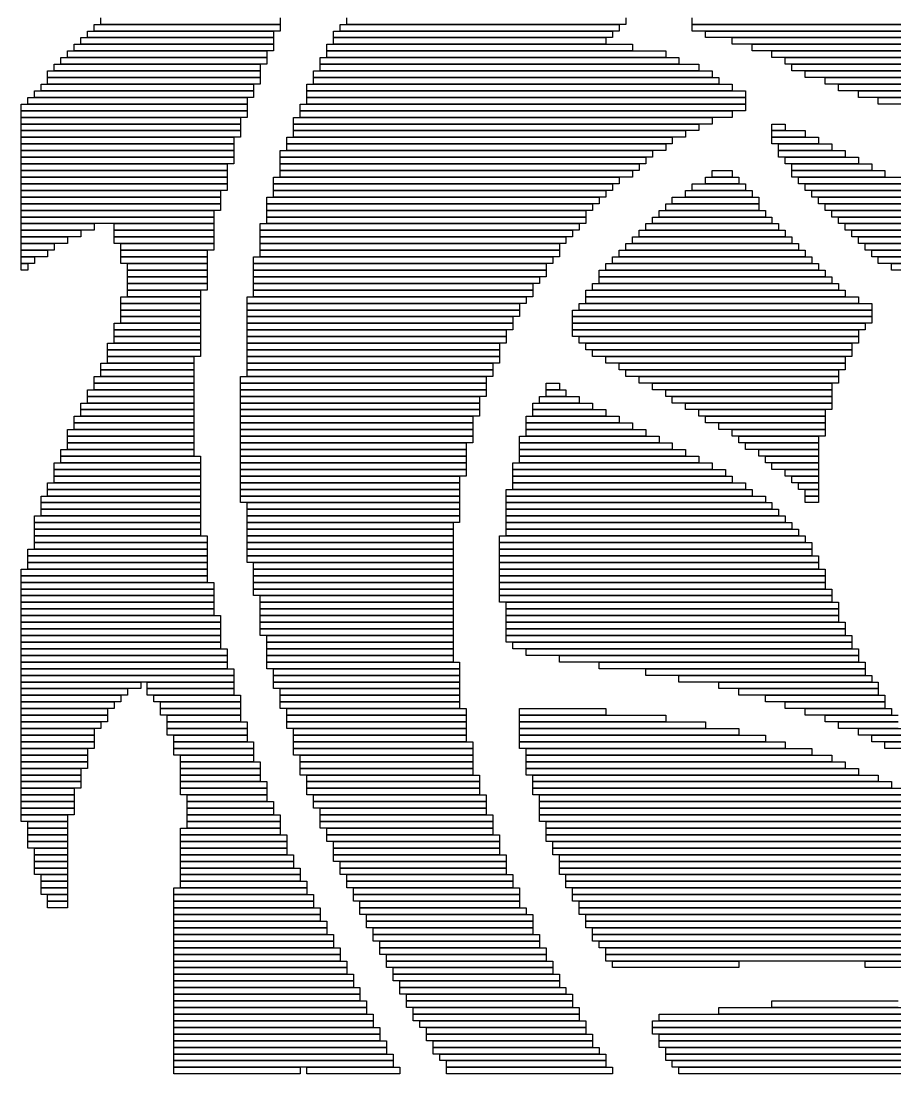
# Model space of a CAD drawing. Extents: x 335 to 669, y 335 to 672.
# Drawn here: x 335 to 466.5, y 335 to 493.5 of the extents above; entities that cross this region are included whole.
import ezdxf

# ---------------------------------------------------------------- set-up
doc = ezdxf.new("R2010")
doc.units = 0

msp = doc.modelspace()

# ---------------------------------------------------------------- linework, layer by layer
for p, q in [((346, 493), (374, 493)), ((346, 492), (346, 493)), ((347, 493), (347, 494)), ((374, 493), (347, 493)), ((374, 494), (374, 493)), ((374, 493), (374, 492)), ((383, 493), (425, 493)), ((383, 492), (383, 493)), ((384, 493), (384, 494)), ((426, 493), (384, 493)), ((425, 493), (425, 492)), ((426, 494), (426, 493)), ((436, 493), (436, 494)), ((615, 493), (436, 493)), ((436, 493), (617, 493)), ((436, 492), (436, 493)), ((345, 492), (373, 492)), ((345, 491), (345, 492)), ((374, 492), (346, 492)), ((373, 492), (373, 491)), ((382, 492), (424, 492)), ((382, 491), (382, 492)), ((425, 492), (383, 492)), ((424, 492), (424, 491)), ((617, 492), (436, 492)), ((438, 492), (619, 492)), ((438, 491), (438, 492)), ((343, 490), (373, 490)), ((343, 489), (343, 490)), ((344, 491), (373, 491)), ((344, 490), (344, 491)), ((373, 490), (344, 490)), ((373, 491), (345, 491)), ((373, 491), (373, 490)), ((373, 490), (373, 489)), ((381, 490), (427, 490)), ((381, 489), (381, 490)), ((424, 491), (382, 491)), ((382, 491), (423, 491)), ((382, 490), (382, 491)), ((423, 490), (382, 490)), ((423, 491), (423, 490)), ((427, 490), (427, 489)), ((619, 491), (438, 491)), ((442, 491), (620, 491)), ((442, 490), (442, 491)), ((620, 490), (442, 490)), ((445, 490), (622, 490)), ((445, 489), (445, 490)), ((342, 489), (372, 489)), ((342, 488), (342, 489)), ((373, 489), (343, 489)), ((372, 489), (372, 488)), ((427, 489), (381, 489)), ((381, 489), (432, 489)), ((381, 488), (381, 489)), ((432, 489), (432, 488)), ((622, 489), (445, 489)), ((448, 489), (624, 489)), ((448, 488), (448, 489)), ((340, 487), (371, 487)), ((340, 486), (340, 487)), ((341, 488), (372, 488)), ((341, 487), (341, 488)), ((372, 487), (341, 487)), ((372, 488), (342, 488)), ((371, 487), (371, 486)), ((372, 488), (372, 487)), ((380, 488), (434, 488)), ((380, 487), (380, 488)), ((434, 487), (380, 487)), ((380, 487), (437, 487)), ((380, 486), (380, 487)), ((432, 488), (381, 488)), ((434, 488), (434, 487)), ((437, 487), (437, 486)), ((624, 488), (448, 488)), ((450, 488), (626, 488)), ((450, 487), (450, 488)), ((626, 487), (450, 487)), ((451, 487), (628, 487)), ((451, 486), (451, 487)), ((339, 486), (371, 486)), ((339, 485), (339, 486)), ((371, 486), (340, 486)), ((371, 486), (371, 485)), ((379, 486), (439, 486)), ((379, 485), (379, 486)), ((437, 486), (380, 486)), ((439, 486), (439, 485)), ((628, 486), (451, 486)), ((453, 486), (630, 486)), ((453, 485), (453, 486)), ((338, 484), (370, 484)), ((338, 483), (338, 484)), ((371, 485), (339, 485)), ((339, 485), (371, 485)), ((339, 484), (339, 485)), ((371, 484), (339, 484)), ((370, 484), (370, 483)), ((371, 485), (371, 484)), ((378, 484), (442, 484)), ((378, 483), (378, 484)), ((439, 485), (379, 485)), ((379, 485), (440, 485)), ((379, 484), (379, 485)), ((440, 484), (379, 484)), ((440, 485), (440, 484)), ((442, 484), (442, 483)), ((630, 485), (453, 485)), ((456, 485), (633, 485)), ((456, 484), (456, 485)), ((633, 484), (456, 484)), ((458, 484), (638, 484)), ((458, 483), (458, 484)), ((336, 482), (369, 482)), ((336, 481), (336, 482)), ((337, 483), (370, 483)), ((337, 482), (337, 483)), ((370, 482), (337, 482)), ((370, 483), (338, 483)), ((369, 482), (369, 481)), ((370, 483), (370, 482)), ((442, 483), (378, 483)), ((378, 483), (444, 483)), ((378, 482), (378, 483)), ((444, 482), (378, 482)), ((378, 482), (444, 482)), ((378, 481), (378, 482)), ((444, 483), (444, 482)), ((444, 482), (444, 481)), ((638, 483), (458, 483)), ((461, 483), (661, 483)), ((461, 482), (461, 483)), ((661, 482), (461, 482)), ((464, 482), (662, 482)), ((464, 481), (464, 482)), ((335, 481), (369, 481)), ((335, 480), (335, 481)), ((369, 481), (336, 481)), ((369, 481), (369, 480)), ((377, 481), (444, 481)), ((377, 480), (377, 481)), ((444, 481), (378, 481)), ((444, 481), (444, 480)), ((662, 481), (464, 481)), ((369, 480), (335, 480)), ((335, 480), (369, 480)), ((335, 479), (335, 480)), ((369, 479), (335, 479)), ((335, 479), (368, 479)), ((335, 478), (335, 479)), ((368, 479), (368, 478)), ((369, 480), (369, 479)), ((376, 479), (439, 479)), ((376, 478), (376, 479)), ((444, 480), (377, 480)), ((377, 480), (442, 480)), ((377, 479), (377, 480)), ((442, 479), (377, 479)), ((439, 479), (439, 478)), ((442, 480), (442, 479)), ((368, 478), (335, 478)), ((335, 478), (368, 478)), ((335, 477), (335, 478)), ((368, 478), (368, 477)), ((439, 478), (376, 478)), ((376, 478), (437, 478)), ((376, 477), (376, 478)), ((437, 478), (437, 477)), ((448, 478), (450, 478)), ((448, 477), (448, 478)), ((450, 478), (450, 477)), ((368, 477), (335, 477)), ((335, 477), (368, 477)), ((335, 476), (335, 477)), ((368, 476), (335, 476)), ((335, 476), (367, 476)), ((335, 475), (335, 476)), ((367, 476), (367, 475)), ((368, 477), (368, 476)), ((375, 476), (433, 476)), ((375, 475), (375, 476)), ((437, 477), (376, 477)), ((376, 477), (435, 477)), ((376, 476), (376, 477)), ((435, 476), (376, 476)), ((433, 476), (433, 475)), ((435, 477), (435, 476)), ((450, 477), (448, 477)), ((448, 477), (453, 477)), ((448, 476), (448, 477)), ((453, 476), (448, 476)), ((448, 476), (455, 476)), ((448, 475), (448, 476)), ((453, 477), (453, 476)), ((455, 476), (455, 475)), ((367, 475), (335, 475)), ((335, 475), (367, 475)), ((335, 474), (335, 475)), ((367, 474), (335, 474)), ((335, 474), (367, 474)), ((335, 473), (335, 474)), ((367, 475), (367, 474)), ((367, 474), (367, 473)), ((374, 474), (430, 474)), ((374, 473), (374, 474)), ((433, 475), (375, 475)), ((375, 475), (432, 475)), ((375, 474), (375, 475)), ((432, 474), (375, 474)), ((430, 474), (430, 473)), ((432, 475), (432, 474)), ((455, 475), (448, 475)), ((449, 475), (457, 475)), ((449, 474), (449, 475)), ((457, 474), (449, 474)), ((449, 474), (459, 474)), ((449, 473), (449, 474)), ((457, 475), (457, 474)), ((459, 474), (459, 473)), ((367, 473), (335, 473)), ((335, 473), (367, 473)), ((335, 472), (335, 473)), ((367, 473), (367, 472)), ((430, 473), (374, 473)), ((374, 473), (429, 473)), ((374, 472), (374, 473)), ((429, 473), (429, 472)), ((459, 473), (449, 473)), ((450, 473), (461, 473)), ((450, 472), (450, 473)), ((461, 473), (461, 472)), ((367, 472), (335, 472)), ((335, 472), (366, 472)), ((335, 471), (335, 472)), ((366, 471), (335, 471)), ((335, 471), (366, 471)), ((335, 470), (335, 471)), ((366, 472), (366, 471)), ((366, 471), (366, 470)), ((429, 472), (374, 472)), ((374, 472), (428, 472)), ((374, 471), (374, 472)), ((428, 471), (374, 471)), ((374, 471), (427, 471)), ((374, 470), (374, 471)), ((427, 471), (427, 470)), ((428, 472), (428, 471)), ((439, 471), (442, 471)), ((439, 470), (439, 471)), ((442, 471), (442, 470)), ((461, 472), (450, 472)), ((451, 472), (463, 472)), ((451, 471), (451, 472)), ((463, 471), (451, 471)), ((451, 471), (465, 471)), ((451, 470), (451, 471)), ((463, 472), (463, 471)), ((465, 471), (465, 470)), ((366, 470), (335, 470)), ((335, 470), (366, 470)), ((335, 469), (335, 470)), ((366, 470), (366, 469)), ((373, 470), (425, 470)), ((373, 469), (373, 470)), ((427, 470), (374, 470)), ((425, 470), (425, 469)), ((438, 470), (443, 470)), ((438, 469), (438, 470)), ((442, 470), (439, 470)), ((443, 470), (443, 469)), ((465, 470), (451, 470)), ((452, 470), (468, 470)), ((452, 469), (452, 470)), ((366, 469), (335, 469)), ((335, 469), (366, 469)), ((335, 468), (335, 469)), ((366, 468), (335, 468)), ((335, 468), (365, 468)), ((335, 467), (335, 468)), ((365, 468), (365, 467)), ((366, 469), (366, 468)), ((425, 469), (373, 469)), ((373, 469), (424, 469)), ((373, 468), (373, 469)), ((424, 468), (373, 468)), ((373, 468), (423, 468)), ((373, 467), (373, 468)), ((423, 468), (423, 467)), ((424, 469), (424, 468)), ((435, 468), (445, 468)), ((435, 467), (435, 468)), ((436, 469), (444, 469)), ((436, 468), (436, 469)), ((444, 468), (436, 468)), ((443, 469), (438, 469)), ((444, 469), (444, 468)), ((445, 468), (445, 467)), ((468, 469), (452, 469)), ((453, 469), (471, 469)), ((453, 468), (453, 469)), ((471, 468), (453, 468)), ((454, 468), (475, 468)), ((454, 467), (454, 468)), ((365, 467), (335, 467)), ((335, 467), (365, 467)), ((335, 466), (335, 467)), ((365, 466), (335, 466)), ((335, 466), (365, 466)), ((335, 465), (335, 466)), ((365, 467), (365, 466)), ((365, 466), (365, 465)), ((372, 467), (422, 467)), ((372, 466), (372, 467)), ((422, 466), (372, 466)), ((372, 466), (421, 466)), ((372, 465), (372, 466)), ((423, 467), (373, 467)), ((421, 466), (421, 465)), ((422, 467), (422, 466)), ((432, 466), (446, 466)), ((432, 465), (432, 466)), ((433, 467), (446, 467)), ((433, 466), (433, 467)), ((446, 466), (433, 466)), ((445, 467), (435, 467)), ((446, 467), (446, 466)), ((446, 466), (446, 465)), ((475, 467), (454, 467)), ((455, 467), (479, 467)), ((455, 466), (455, 467)), ((479, 466), (455, 466)), ((456, 466), (530, 466)), ((456, 465), (456, 466)), ((365, 465), (335, 465)), ((335, 465), (364, 465)), ((335, 464), (335, 465)), ((364, 465), (364, 464)), ((421, 465), (372, 465)), ((372, 465), (420, 465)), ((372, 464), (372, 465)), ((420, 465), (420, 464)), ((431, 465), (447, 465)), ((431, 464), (431, 465)), ((446, 465), (432, 465)), ((447, 465), (447, 464)), ((530, 465), (456, 465)), ((457, 465), (530, 465)), ((457, 464), (457, 465)), ((364, 464), (335, 464)), ((335, 464), (364, 464)), ((335, 463), (335, 464)), ((364, 463), (335, 463)), ((335, 463), (346, 463)), ((335, 462), (335, 463)), ((346, 463), (346, 462)), ((349, 463), (364, 463)), ((349, 462), (349, 463)), ((364, 464), (364, 463)), ((364, 463), (364, 462)), ((371, 463), (419, 463)), ((371, 462), (371, 463)), ((420, 464), (372, 464)), ((372, 464), (420, 464)), ((372, 463), (372, 464)), ((420, 463), (372, 463)), ((419, 463), (419, 462)), ((420, 464), (420, 463)), ((429, 463), (449, 463)), ((429, 462), (429, 463)), ((430, 464), (448, 464)), ((430, 463), (430, 464)), ((448, 463), (430, 463)), ((447, 464), (431, 464)), ((448, 464), (448, 463)), ((449, 463), (449, 462)), ((530, 464), (457, 464)), ((458, 464), (531, 464)), ((458, 463), (458, 464)), ((531, 463), (458, 463)), ((459, 463), (531, 463)), ((459, 462), (459, 463)), ((346, 462), (335, 462)), ((335, 462), (344, 462)), ((335, 461), (335, 462)), ((344, 462), (344, 461)), ((364, 462), (349, 462)), ((349, 462), (364, 462)), ((349, 461), (349, 462)), ((364, 462), (364, 461)), ((419, 462), (371, 462)), ((371, 462), (418, 462)), ((371, 461), (371, 462)), ((418, 462), (418, 461)), ((428, 462), (450, 462)), ((428, 461), (428, 462)), ((449, 462), (429, 462)), ((450, 462), (450, 461)), ((531, 462), (459, 462)), ((460, 462), (532, 462)), ((460, 461), (460, 462)), ((344, 461), (335, 461)), ((335, 461), (342, 461)), ((335, 460), (335, 461)), ((342, 460), (335, 460)), ((335, 460), (340, 460)), ((335, 459), (335, 460)), ((340, 460), (340, 459)), ((342, 461), (342, 460)), ((364, 461), (349, 461)), ((349, 461), (364, 461)), ((349, 460), (349, 461)), ((364, 460), (349, 460)), ((350, 460), (364, 460)), ((350, 459), (350, 460)), ((364, 461), (364, 460)), ((364, 460), (364, 459)), ((418, 461), (371, 461)), ((371, 461), (417, 461)), ((371, 460), (371, 461)), ((417, 460), (371, 460)), ((371, 460), (416, 460)), ((371, 459), (371, 460)), ((416, 460), (416, 459)), ((417, 461), (417, 460)), ((426, 460), (452, 460)), ((426, 459), (426, 460)), ((427, 461), (451, 461)), ((427, 460), (427, 461)), ((451, 460), (427, 460)), ((450, 461), (428, 461)), ((451, 461), (451, 460)), ((452, 460), (452, 459)), ((532, 461), (460, 461)), ((461, 461), (532, 461)), ((461, 460), (461, 461)), ((532, 460), (461, 460)), ((462, 460), (533, 460)), ((462, 459), (462, 460)), ((340, 459), (335, 459)), ((335, 459), (339, 459)), ((335, 458), (335, 459)), ((339, 459), (339, 458)), ((364, 459), (350, 459)), ((350, 459), (363, 459)), ((350, 458), (350, 459)), ((363, 459), (363, 458)), ((416, 459), (371, 459)), ((371, 459), (416, 459)), ((371, 458), (371, 459)), ((416, 459), (416, 458)), ((425, 459), (453, 459)), ((425, 458), (425, 459)), ((452, 459), (426, 459)), ((453, 459), (453, 458)), ((533, 459), (462, 459)), ((463, 459), (534, 459)), ((463, 458), (463, 459)), ((339, 458), (335, 458)), ((335, 458), (337, 458)), ((335, 457), (335, 458)), ((337, 457), (335, 457)), ((335, 457), (336, 457)), ((335, 456), (335, 457)), ((336, 457), (336, 456)), ((337, 458), (337, 457)), ((363, 458), (350, 458)), ((350, 458), (363, 458)), ((350, 457), (350, 458)), ((363, 457), (350, 457)), ((351, 457), (363, 457)), ((351, 456), (351, 457)), ((363, 458), (363, 457)), ((363, 457), (363, 456)), ((370, 458), (415, 458)), ((370, 457), (370, 458)), ((415, 457), (370, 457)), ((370, 457), (414, 457)), ((370, 456), (370, 457)), ((416, 458), (371, 458)), ((414, 457), (414, 456)), ((415, 458), (415, 457)), ((423, 457), (455, 457)), ((423, 456), (423, 457)), ((424, 458), (454, 458)), ((424, 457), (424, 458)), ((454, 457), (424, 457)), ((453, 458), (425, 458)), ((454, 458), (454, 457)), ((455, 457), (455, 456)), ((534, 458), (463, 458)), ((464, 458), (534, 458)), ((464, 457), (464, 458)), ((534, 457), (464, 457)), ((466, 457), (535, 457)), ((466, 456), (466, 457)), ((336, 456), (335, 456)), ((363, 456), (351, 456)), ((351, 456), (363, 456)), ((351, 455), (351, 456)), ((363, 455), (351, 455)), ((351, 455), (363, 455)), ((351, 454), (351, 455)), ((363, 456), (363, 455)), ((363, 455), (363, 454)), ((414, 456), (370, 456)), ((370, 456), (414, 456)), ((370, 455), (370, 456)), ((414, 455), (370, 455)), ((370, 455), (413, 455)), ((370, 454), (370, 455)), ((413, 455), (413, 454)), ((414, 456), (414, 455)), ((422, 456), (456, 456)), ((422, 455), (422, 456)), ((456, 455), (422, 455)), ((422, 455), (457, 455)), ((422, 454), (422, 455)), ((455, 456), (423, 456)), ((456, 456), (456, 455)), ((457, 455), (457, 454)), ((535, 456), (466, 456)), ((363, 454), (351, 454)), ((351, 454), (363, 454)), ((351, 453), (351, 454)), ((363, 454), (363, 453)), ((413, 454), (370, 454)), ((370, 454), (412, 454)), ((370, 453), (370, 454)), ((412, 454), (412, 453)), ((421, 454), (458, 454)), ((421, 453), (421, 454)), ((457, 454), (422, 454)), ((458, 454), (458, 453)), ((350, 452), (362, 452)), ((350, 451), (350, 452)), ((363, 453), (351, 453)), ((351, 453), (362, 453)), ((351, 452), (351, 453)), ((362, 452), (351, 452)), ((362, 453), (362, 452)), ((362, 452), (362, 451)), ((369, 452), (411, 452)), ((369, 451), (369, 452)), ((412, 453), (370, 453)), ((370, 453), (412, 453)), ((370, 452), (370, 453)), ((412, 452), (370, 452)), ((411, 452), (411, 451)), ((412, 453), (412, 452)), ((420, 453), (459, 453)), ((420, 452), (420, 453)), ((459, 452), (420, 452)), ((420, 452), (461, 452)), ((420, 451), (420, 452)), ((458, 453), (421, 453)), ((459, 453), (459, 452)), ((461, 452), (461, 451)), ((362, 451), (350, 451)), ((350, 451), (362, 451)), ((350, 450), (350, 451)), ((362, 451), (362, 450)), ((411, 451), (369, 451)), ((369, 451), (410, 451)), ((369, 450), (369, 451)), ((410, 451), (410, 450)), ((419, 451), (463, 451)), ((419, 450), (419, 451)), ((461, 451), (420, 451)), ((463, 451), (463, 450)), ((362, 450), (350, 450)), ((350, 450), (362, 450)), ((350, 449), (350, 450)), ((362, 449), (350, 449)), ((350, 449), (362, 449)), ((350, 448), (350, 449)), ((362, 450), (362, 449)), ((362, 449), (362, 448)), ((410, 450), (369, 450)), ((369, 450), (410, 450)), ((369, 449), (369, 450)), ((410, 449), (369, 449)), ((369, 449), (409, 449)), ((369, 448), (369, 449)), ((409, 449), (409, 448)), ((410, 450), (410, 449)), ((418, 450), (463, 450)), ((418, 449), (418, 450)), ((463, 449), (418, 449)), ((418, 449), (463, 449)), ((418, 448), (418, 449)), ((463, 450), (419, 450)), ((463, 450), (463, 449)), ((463, 449), (463, 448)), ((349, 448), (362, 448)), ((349, 447), (349, 448)), ((362, 447), (349, 447)), ((349, 447), (362, 447)), ((349, 446), (349, 447)), ((362, 448), (350, 448)), ((362, 448), (362, 447)), ((362, 447), (362, 446)), ((409, 448), (369, 448)), ((369, 448), (409, 448)), ((369, 447), (369, 448)), ((409, 447), (369, 447)), ((369, 447), (408, 447)), ((369, 446), (369, 447)), ((408, 447), (408, 446)), ((409, 448), (409, 447)), ((463, 448), (418, 448)), ((418, 448), (462, 448)), ((418, 447), (418, 448)), ((462, 447), (418, 447)), ((418, 447), (461, 447)), ((418, 446), (418, 447)), ((461, 447), (461, 446)), ((462, 448), (462, 447)), ((362, 446), (349, 446)), ((349, 446), (362, 446)), ((349, 445), (349, 446)), ((362, 446), (362, 445)), ((408, 446), (369, 446)), ((369, 446), (408, 446)), ((369, 445), (369, 446)), ((408, 446), (408, 445)), ((461, 446), (418, 446)), ((419, 446), (461, 446)), ((419, 445), (419, 446)), ((461, 446), (461, 445)), ((348, 445), (362, 445)), ((348, 444), (348, 445)), ((362, 444), (348, 444)), ((348, 444), (362, 444)), ((348, 443), (348, 444)), ((362, 445), (349, 445)), ((362, 445), (362, 444)), ((362, 444), (362, 443)), ((408, 445), (369, 445)), ((369, 445), (407, 445)), ((369, 444), (369, 445)), ((407, 444), (369, 444)), ((369, 444), (407, 444)), ((369, 443), (369, 444)), ((407, 445), (407, 444)), ((407, 444), (407, 443)), ((461, 445), (419, 445)), ((420, 445), (460, 445)), ((420, 444), (420, 445)), ((460, 444), (420, 444)), ((421, 444), (460, 444)), ((421, 443), (421, 444)), ((460, 445), (460, 444)), ((460, 444), (460, 443)), ((362, 443), (348, 443)), ((348, 443), (361, 443)), ((348, 442), (348, 443)), ((361, 443), (361, 442)), ((407, 443), (369, 443)), ((369, 443), (407, 443)), ((369, 442), (369, 443)), ((407, 443), (407, 442)), ((460, 443), (421, 443)), ((423, 443), (459, 443)), ((423, 442), (423, 443)), ((459, 443), (459, 442)), ((347, 442), (361, 442)), ((347, 441), (347, 442)), ((361, 441), (347, 441)), ((347, 441), (361, 441)), ((347, 440), (347, 441)), ((361, 442), (348, 442)), ((361, 442), (361, 441)), ((361, 441), (361, 440)), ((407, 442), (369, 442)), ((369, 442), (406, 442)), ((369, 441), (369, 442)), ((406, 441), (369, 441)), ((369, 441), (406, 441)), ((369, 440), (369, 441)), ((406, 442), (406, 441)), ((406, 441), (406, 440)), ((459, 442), (423, 442)), ((425, 442), (459, 442)), ((425, 441), (425, 442)), ((459, 441), (425, 441)), ((426, 441), (458, 441)), ((426, 440), (426, 441)), ((458, 441), (458, 440)), ((459, 442), (459, 441)), ((346, 440), (361, 440)), ((346, 439), (346, 440)), ((361, 440), (347, 440)), ((361, 440), (361, 439)), ((368, 440), (405, 440)), ((368, 439), (368, 440)), ((406, 440), (369, 440)), ((405, 440), (405, 439)), ((458, 440), (426, 440)), ((428, 440), (458, 440)), ((428, 439), (428, 440)), ((458, 440), (458, 439)), ((345, 438), (361, 438)), ((345, 437), (345, 438)), ((361, 439), (346, 439)), ((346, 439), (361, 439)), ((346, 438), (346, 439)), ((361, 438), (346, 438)), ((361, 439), (361, 438)), ((361, 438), (361, 437)), ((405, 439), (368, 439)), ((368, 439), (405, 439)), ((368, 438), (368, 439)), ((405, 438), (368, 438)), ((368, 438), (405, 438)), ((368, 437), (368, 438)), ((405, 439), (405, 438)), ((405, 438), (405, 437)), ((414, 439), (416, 439)), ((414, 438), (414, 439)), ((416, 438), (414, 438)), ((414, 438), (417, 438)), ((414, 437), (414, 438)), ((416, 439), (416, 438)), ((417, 438), (417, 437)), ((458, 439), (428, 439)), ((430, 439), (457, 439)), ((430, 438), (430, 439)), ((457, 438), (430, 438)), ((432, 438), (457, 438)), ((432, 437), (432, 438)), ((457, 439), (457, 438)), ((457, 438), (457, 437)), ((344, 436), (361, 436)), ((344, 435), (344, 436)), ((361, 437), (345, 437)), ((345, 437), (361, 437)), ((345, 436), (345, 437)), ((361, 436), (345, 436)), ((361, 437), (361, 436)), ((361, 436), (361, 435)), ((405, 437), (368, 437)), ((368, 437), (404, 437)), ((368, 436), (368, 437)), ((404, 436), (368, 436)), ((368, 436), (404, 436)), ((368, 435), (368, 436)), ((404, 437), (404, 436)), ((404, 436), (404, 435)), ((412, 436), (421, 436)), ((412, 435), (412, 436)), ((413, 437), (419, 437)), ((413, 436), (413, 437)), ((419, 436), (413, 436)), ((417, 437), (414, 437)), ((419, 437), (419, 436)), ((421, 436), (421, 435)), ((457, 437), (432, 437)), ((433, 437), (457, 437)), ((433, 436), (433, 437)), ((457, 436), (433, 436)), ((435, 436), (457, 436)), ((435, 435), (435, 436)), ((457, 437), (457, 436)), ((457, 436), (457, 435)), ((361, 435), (344, 435)), ((344, 435), (361, 435)), ((344, 434), (344, 435)), ((361, 435), (361, 434)), ((404, 435), (368, 435)), ((368, 435), (404, 435)), ((368, 434), (368, 435)), ((404, 435), (404, 434)), ((421, 435), (412, 435)), ((412, 435), (423, 435)), ((412, 434), (412, 435)), ((423, 435), (423, 434)), ((457, 435), (435, 435)), ((437, 435), (456, 435)), ((437, 434), (437, 435)), ((456, 435), (456, 434)), ((343, 434), (361, 434)), ((343, 433), (343, 434)), ((361, 433), (343, 433)), ((343, 433), (361, 433)), ((343, 432), (343, 433)), ((361, 434), (344, 434)), ((361, 434), (361, 433)), ((361, 433), (361, 432)), ((404, 434), (368, 434)), ((368, 434), (403, 434)), ((368, 433), (368, 434)), ((403, 433), (368, 433)), ((368, 433), (403, 433)), ((368, 432), (368, 433)), ((403, 434), (403, 433)), ((403, 433), (403, 432)), ((411, 434), (425, 434)), ((411, 433), (411, 434)), ((425, 433), (411, 433)), ((411, 433), (427, 433)), ((411, 432), (411, 433)), ((423, 434), (412, 434)), ((425, 434), (425, 433)), ((427, 433), (427, 432)), ((456, 434), (437, 434)), ((438, 434), (456, 434)), ((438, 433), (438, 434)), ((456, 433), (438, 433)), ((440, 433), (456, 433)), ((440, 432), (440, 433)), ((456, 434), (456, 433)), ((456, 433), (456, 432)), ((342, 432), (361, 432)), ((342, 431), (342, 432)), ((361, 432), (343, 432)), ((361, 432), (361, 431)), ((403, 432), (368, 432)), ((368, 432), (403, 432)), ((368, 431), (368, 432)), ((403, 432), (403, 431)), ((427, 432), (411, 432)), ((411, 432), (429, 432)), ((411, 431), (411, 432)), ((429, 432), (429, 431)), ((456, 432), (440, 432)), ((442, 432), (456, 432)), ((442, 431), (442, 432)), ((456, 432), (456, 431)), ((361, 431), (342, 431)), ((342, 431), (361, 431)), ((342, 430), (342, 431)), ((361, 430), (342, 430)), ((342, 430), (361, 430)), ((342, 429), (342, 430)), ((361, 431), (361, 430)), ((361, 430), (361, 429)), ((403, 431), (368, 431)), ((368, 431), (403, 431)), ((368, 430), (368, 431)), ((403, 430), (368, 430)), ((368, 430), (402, 430)), ((368, 429), (368, 430)), ((402, 430), (402, 429)), ((403, 431), (403, 430)), ((410, 431), (431, 431)), ((410, 430), (410, 431)), ((431, 430), (410, 430)), ((410, 430), (433, 430)), ((410, 429), (410, 430)), ((429, 431), (411, 431)), ((431, 431), (431, 430)), ((433, 430), (433, 429)), ((456, 431), (442, 431)), ((443, 431), (455, 431)), ((443, 430), (443, 431)), ((455, 430), (443, 430)), ((444, 430), (455, 430)), ((444, 429), (444, 430)), ((455, 431), (455, 430)), ((455, 430), (455, 429)), ((341, 429), (361, 429)), ((341, 428), (341, 429)), ((361, 428), (341, 428)), ((341, 428), (362, 428)), ((341, 427), (341, 428)), ((361, 429), (342, 429)), ((361, 429), (361, 428)), ((362, 428), (362, 427)), ((402, 429), (368, 429)), ((368, 429), (402, 429)), ((368, 428), (368, 429)), ((402, 428), (368, 428)), ((368, 428), (402, 428)), ((368, 427), (368, 428)), ((402, 429), (402, 428)), ((402, 428), (402, 427)), ((433, 429), (410, 429)), ((410, 429), (435, 429)), ((410, 428), (410, 429)), ((435, 428), (410, 428)), ((410, 428), (437, 428)), ((410, 427), (410, 428)), ((435, 429), (435, 428)), ((437, 428), (437, 427)), ((455, 429), (444, 429)), ((446, 429), (455, 429)), ((446, 428), (446, 429)), ((455, 428), (446, 428)), ((447, 428), (455, 428)), ((447, 427), (447, 428)), ((455, 429), (455, 428)), ((455, 428), (455, 427)), ((340, 427), (362, 427)), ((340, 426), (340, 427)), ((362, 427), (341, 427)), ((362, 427), (362, 426)), ((402, 427), (368, 427)), ((368, 427), (402, 427)), ((368, 426), (368, 427)), ((402, 427), (402, 426)), ((409, 427), (439, 427)), ((409, 426), (409, 427)), ((437, 427), (410, 427)), ((439, 427), (439, 426)), ((455, 427), (447, 427)), ((448, 427), (455, 427)), ((448, 426), (448, 427)), ((455, 427), (455, 426)), ((362, 426), (340, 426)), ((340, 426), (362, 426)), ((340, 425), (340, 426)), ((362, 425), (340, 425)), ((340, 425), (362, 425)), ((340, 424), (340, 425)), ((362, 426), (362, 425)), ((362, 425), (362, 424)), ((402, 426), (368, 426)), ((368, 426), (402, 426)), ((368, 425), (368, 426)), ((402, 425), (368, 425)), ((368, 425), (401, 425)), ((368, 424), (368, 425)), ((401, 425), (401, 424)), ((402, 426), (402, 425)), ((439, 426), (409, 426)), ((409, 426), (441, 426)), ((409, 425), (409, 426)), ((441, 425), (409, 425)), ((409, 425), (442, 425)), ((409, 424), (409, 425)), ((441, 426), (441, 425)), ((442, 425), (442, 424)), ((455, 426), (448, 426)), ((450, 426), (455, 426)), ((450, 425), (450, 426)), ((455, 425), (450, 425)), ((451, 425), (455, 425)), ((451, 424), (451, 425)), ((455, 426), (455, 425)), ((455, 425), (455, 424)), ((339, 424), (362, 424)), ((339, 423), (339, 424)), ((362, 424), (340, 424)), ((362, 424), (362, 423)), ((401, 424), (368, 424)), ((368, 424), (401, 424)), ((368, 423), (368, 424)), ((401, 424), (401, 423)), ((442, 424), (409, 424)), ((409, 424), (444, 424)), ((409, 423), (409, 424)), ((444, 424), (444, 423)), ((455, 424), (451, 424)), ((452, 424), (455, 424)), ((452, 423), (452, 424)), ((455, 424), (455, 423)), ((338, 422), (362, 422)), ((338, 421), (338, 422)), ((362, 423), (339, 423)), ((339, 423), (362, 423)), ((339, 422), (339, 423)), ((362, 422), (339, 422)), ((362, 423), (362, 422)), ((362, 422), (362, 421)), ((401, 423), (368, 423)), ((368, 423), (401, 423)), ((368, 422), (368, 423)), ((401, 422), (368, 422)), ((368, 422), (401, 422)), ((368, 421), (368, 422)), ((401, 423), (401, 422)), ((401, 422), (401, 421)), ((408, 423), (445, 423)), ((408, 422), (408, 423)), ((445, 422), (408, 422)), ((408, 422), (447, 422)), ((408, 421), (408, 422)), ((444, 423), (409, 423)), ((445, 423), (445, 422)), ((447, 422), (447, 421)), ((455, 423), (452, 423)), ((453, 423), (455, 423)), ((453, 422), (453, 423)), ((455, 422), (453, 422)), ((453, 422), (455, 422)), ((453, 421), (453, 422)), ((455, 423), (455, 422)), ((455, 422), (455, 421)), ((362, 421), (338, 421)), ((338, 421), (362, 421)), ((338, 420), (338, 421)), ((362, 421), (362, 420)), ((401, 421), (368, 421)), ((369, 421), (401, 421)), ((369, 420), (369, 421)), ((401, 421), (401, 420)), ((447, 421), (408, 421)), ((408, 421), (448, 421)), ((408, 420), (408, 421)), ((448, 421), (448, 420)), ((455, 421), (453, 421)), ((337, 419), (362, 419)), ((337, 418), (337, 419)), ((362, 420), (338, 420)), ((338, 420), (362, 420)), ((338, 419), (338, 420)), ((362, 419), (338, 419)), ((362, 420), (362, 419)), ((362, 419), (362, 418)), ((401, 420), (369, 420)), ((369, 420), (401, 420)), ((369, 419), (369, 420)), ((401, 419), (369, 419)), ((369, 419), (401, 419)), ((369, 418), (369, 419)), ((401, 420), (401, 419)), ((401, 419), (401, 418)), ((448, 420), (408, 420)), ((408, 420), (449, 420)), ((408, 419), (408, 420)), ((449, 419), (408, 419)), ((408, 419), (450, 419)), ((408, 418), (408, 419)), ((449, 420), (449, 419)), ((450, 419), (450, 418)), ((362, 418), (337, 418)), ((337, 418), (362, 418)), ((337, 417), (337, 418)), ((362, 417), (337, 417)), ((337, 417), (362, 417)), ((337, 416), (337, 417)), ((362, 418), (362, 417)), ((362, 417), (362, 416)), ((401, 418), (369, 418)), ((369, 418), (400, 418)), ((369, 417), (369, 418)), ((400, 417), (369, 417)), ((369, 417), (400, 417)), ((369, 416), (369, 417)), ((400, 418), (400, 417)), ((400, 417), (400, 416)), ((450, 418), (408, 418)), ((408, 418), (451, 418)), ((408, 417), (408, 418)), ((451, 417), (408, 417)), ((408, 417), (452, 417)), ((408, 416), (408, 417)), ((451, 418), (451, 417)), ((452, 417), (452, 416)), ((362, 416), (337, 416)), ((337, 416), (363, 416)), ((337, 415), (337, 416)), ((363, 416), (363, 415)), ((400, 416), (369, 416)), ((369, 416), (400, 416)), ((369, 415), (369, 416)), ((400, 416), (400, 415)), ((407, 416), (453, 416)), ((407, 415), (407, 416)), ((452, 416), (408, 416)), ((453, 416), (453, 415)), ((336, 414), (363, 414)), ((336, 413), (336, 414)), ((363, 415), (337, 415)), ((337, 415), (363, 415)), ((337, 414), (337, 415)), ((363, 414), (337, 414)), ((363, 415), (363, 414)), ((363, 414), (363, 413)), ((400, 415), (369, 415)), ((369, 415), (400, 415)), ((369, 414), (369, 415)), ((400, 414), (369, 414)), ((369, 414), (400, 414)), ((369, 413), (369, 414)), ((400, 415), (400, 414)), ((400, 414), (400, 413)), ((453, 415), (407, 415)), ((407, 415), (454, 415)), ((407, 414), (407, 415)), ((454, 414), (407, 414)), ((407, 414), (454, 414)), ((407, 413), (407, 414)), ((454, 415), (454, 414)), ((454, 414), (454, 413)), ((363, 413), (336, 413)), ((336, 413), (363, 413)), ((336, 412), (336, 413)), ((363, 413), (363, 412)), ((400, 413), (369, 413)), ((369, 413), (400, 413)), ((369, 412), (369, 413)), ((400, 413), (400, 412)), ((454, 413), (407, 413)), ((407, 413), (455, 413)), ((407, 412), (407, 413)), ((455, 413), (455, 412)), ((335, 411), (363, 411)), ((335, 410), (335, 411)), ((363, 412), (336, 412)), ((336, 412), (363, 412)), ((336, 411), (336, 412)), ((363, 411), (336, 411)), ((363, 412), (363, 411)), ((363, 411), (363, 410)), ((400, 412), (369, 412)), ((370, 412), (400, 412)), ((370, 411), (370, 412)), ((400, 411), (370, 411)), ((370, 411), (400, 411)), ((370, 410), (370, 411)), ((400, 412), (400, 411)), ((400, 411), (400, 410)), ((455, 412), (407, 412)), ((407, 412), (455, 412)), ((407, 411), (407, 412)), ((455, 411), (407, 411)), ((407, 411), (456, 411)), ((407, 410), (407, 411)), ((455, 412), (455, 411)), ((456, 411), (456, 410)), ((363, 410), (335, 410)), ((335, 410), (363, 410)), ((335, 409), (335, 410)), ((363, 409), (335, 409)), ((335, 409), (364, 409)), ((335, 408), (335, 409)), ((363, 410), (363, 409)), ((364, 409), (364, 408)), ((400, 410), (370, 410)), ((370, 410), (400, 410)), ((370, 409), (370, 410)), ((400, 409), (370, 409)), ((370, 409), (400, 409)), ((370, 408), (370, 409)), ((400, 410), (400, 409)), ((400, 409), (400, 408)), ((456, 410), (407, 410)), ((407, 410), (456, 410)), ((407, 409), (407, 410)), ((456, 409), (407, 409)), ((407, 409), (456, 409)), ((407, 408), (407, 409)), ((456, 410), (456, 409)), ((456, 409), (456, 408)), ((364, 408), (335, 408)), ((335, 408), (364, 408)), ((335, 407), (335, 408)), ((364, 408), (364, 407)), ((400, 408), (370, 408)), ((370, 408), (400, 408)), ((370, 407), (370, 408)), ((400, 408), (400, 407)), ((456, 408), (407, 408)), ((407, 408), (457, 408)), ((407, 407), (407, 408)), ((457, 408), (457, 407)), ((364, 407), (335, 407)), ((335, 407), (364, 407)), ((335, 406), (335, 407)), ((364, 406), (335, 406)), ((335, 406), (364, 406)), ((335, 405), (335, 406)), ((364, 407), (364, 406)), ((364, 406), (364, 405)), ((400, 407), (370, 407)), ((371, 407), (400, 407)), ((371, 406), (371, 407)), ((400, 406), (371, 406)), ((371, 406), (400, 406)), ((371, 405), (371, 406)), ((400, 407), (400, 406)), ((400, 406), (400, 405)), ((457, 407), (407, 407)), ((407, 407), (457, 407)), ((407, 406), (407, 407)), ((457, 406), (407, 406)), ((408, 406), (458, 406)), ((408, 405), (408, 406)), ((457, 407), (457, 406)), ((458, 406), (458, 405)), ((364, 405), (335, 405)), ((335, 405), (364, 405)), ((335, 404), (335, 405)), ((364, 405), (364, 404)), ((400, 405), (371, 405)), ((371, 405), (400, 405)), ((371, 404), (371, 405)), ((400, 405), (400, 404)), ((458, 405), (408, 405)), ((408, 405), (458, 405)), ((408, 404), (408, 405)), ((458, 405), (458, 404)), ((364, 404), (335, 404)), ((335, 404), (365, 404)), ((335, 403), (335, 404)), ((365, 403), (335, 403)), ((335, 403), (365, 403)), ((335, 402), (335, 403)), ((365, 404), (365, 403)), ((365, 403), (365, 402)), ((400, 404), (371, 404)), ((371, 404), (400, 404)), ((371, 403), (371, 404)), ((400, 403), (371, 403)), ((371, 403), (400, 403)), ((371, 402), (371, 403)), ((400, 404), (400, 403)), ((400, 403), (400, 402)), ((458, 404), (408, 404)), ((408, 404), (458, 404)), ((408, 403), (408, 404)), ((458, 403), (408, 403)), ((408, 403), (459, 403)), ((408, 402), (408, 403)), ((458, 404), (458, 403)), ((459, 403), (459, 402)), ((365, 402), (335, 402)), ((335, 402), (365, 402)), ((335, 401), (335, 402)), ((365, 402), (365, 401)), ((400, 402), (371, 402)), ((371, 402), (400, 402)), ((371, 401), (371, 402)), ((400, 402), (400, 401)), ((459, 402), (408, 402)), ((408, 402), (459, 402)), ((408, 401), (408, 402)), ((459, 402), (459, 401)), ((365, 401), (335, 401)), ((335, 401), (365, 401)), ((335, 400), (335, 401)), ((365, 400), (335, 400)), ((335, 400), (365, 400)), ((335, 399), (335, 400)), ((365, 401), (365, 400)), ((365, 400), (365, 399)), ((400, 401), (371, 401)), ((372, 401), (400, 401)), ((372, 400), (372, 401)), ((400, 400), (372, 400)), ((372, 400), (400, 400)), ((372, 399), (372, 400)), ((400, 401), (400, 400)), ((400, 400), (400, 399)), ((459, 401), (408, 401)), ((408, 401), (460, 401)), ((408, 400), (408, 401)), ((460, 400), (408, 400)), ((409, 400), (460, 400)), ((409, 399), (409, 400)), ((460, 401), (460, 400)), ((460, 400), (460, 399)), ((365, 399), (335, 399)), ((335, 399), (366, 399)), ((335, 398), (335, 399)), ((366, 398), (335, 398)), ((335, 398), (366, 398)), ((335, 397), (335, 398)), ((366, 399), (366, 398)), ((366, 398), (366, 397)), ((400, 399), (372, 399)), ((372, 399), (400, 399)), ((372, 398), (372, 399)), ((400, 398), (372, 398)), ((372, 398), (400, 398)), ((372, 397), (372, 398)), ((400, 399), (400, 398)), ((400, 398), (400, 397)), ((460, 399), (409, 399)), ((411, 399), (461, 399)), ((411, 398), (411, 399)), ((461, 398), (411, 398)), ((416, 398), (461, 398)), ((416, 397), (416, 398)), ((461, 399), (461, 398)), ((461, 398), (461, 397)), ((366, 397), (335, 397)), ((335, 397), (366, 397)), ((335, 396), (335, 397)), ((366, 397), (366, 396)), ((400, 397), (372, 397)), ((372, 397), (401, 397)), ((372, 396), (372, 397)), ((401, 397), (401, 396)), ((461, 397), (416, 397)), ((422, 397), (462, 397)), ((422, 396), (422, 397)), ((462, 397), (462, 396)), ((366, 396), (335, 396)), ((335, 396), (367, 396)), ((335, 395), (335, 396)), ((367, 395), (335, 395)), ((335, 395), (367, 395)), ((335, 394), (335, 395)), ((367, 396), (367, 395)), ((367, 395), (367, 394)), ((401, 396), (372, 396)), ((373, 396), (401, 396)), ((373, 395), (373, 396)), ((401, 395), (373, 395)), ((373, 395), (401, 395)), ((373, 394), (373, 395)), ((401, 396), (401, 395)), ((401, 395), (401, 394)), ((462, 396), (422, 396)), ((429, 396), (462, 396)), ((429, 395), (429, 396)), ((462, 395), (429, 395)), ((434, 395), (463, 395)), ((434, 394), (434, 395)), ((462, 396), (462, 395)), ((463, 395), (463, 394)), ((367, 394), (335, 394)), ((335, 394), (353, 394)), ((335, 393), (335, 394)), ((353, 394), (353, 393)), ((354, 394), (367, 394)), ((354, 393), (354, 394)), ((367, 394), (367, 393)), ((401, 394), (373, 394)), ((373, 394), (401, 394)), ((373, 393), (373, 394)), ((401, 394), (401, 393)), ((463, 394), (434, 394)), ((440, 394), (464, 394)), ((440, 393), (440, 394)), ((464, 394), (464, 393)), ((353, 393), (335, 393)), ((335, 393), (351, 393)), ((335, 392), (335, 393)), ((351, 392), (335, 392)), ((335, 392), (350, 392)), ((335, 391), (335, 392)), ((350, 392), (350, 391)), ((351, 393), (351, 392)), ((367, 393), (354, 393)), ((354, 393), (367, 393)), ((354, 392), (354, 393)), ((367, 392), (354, 392)), ((355, 392), (368, 392)), ((355, 391), (355, 392)), ((367, 393), (367, 392)), ((368, 392), (368, 391)), ((401, 393), (373, 393)), ((374, 393), (401, 393)), ((374, 392), (374, 393)), ((401, 392), (374, 392)), ((374, 392), (401, 392)), ((374, 391), (374, 392)), ((401, 393), (401, 392)), ((401, 392), (401, 391)), ((464, 393), (440, 393)), ((443, 393), (464, 393)), ((443, 392), (443, 393)), ((464, 392), (443, 392)), ((447, 392), (465, 392)), ((447, 391), (447, 392)), ((464, 393), (464, 392)), ((465, 392), (465, 391)), ((350, 391), (335, 391)), ((335, 391), (349, 391)), ((335, 390), (335, 391)), ((349, 390), (335, 390)), ((335, 390), (348, 390)), ((335, 389), (335, 390)), ((348, 390), (348, 389)), ((349, 391), (349, 390)), ((368, 391), (355, 391)), ((356, 391), (368, 391)), ((356, 390), (356, 391)), ((368, 390), (356, 390)), ((356, 390), (368, 390)), ((356, 389), (356, 390)), ((368, 391), (368, 390)), ((368, 390), (368, 389)), ((401, 391), (374, 391)), ((374, 391), (401, 391)), ((374, 390), (374, 391)), ((401, 390), (374, 390)), ((375, 390), (402, 390)), ((375, 389), (375, 390)), ((401, 391), (401, 390)), ((402, 390), (402, 389)), ((410, 390), (423, 390)), ((410, 389), (410, 390)), ((423, 390), (423, 389)), ((465, 391), (447, 391)), ((450, 391), (465, 391)), ((450, 390), (450, 391)), ((465, 390), (450, 390)), ((453, 390), (466, 390)), ((453, 389), (453, 390)), ((465, 391), (465, 390)), ((466, 390), (466, 389)), ((348, 389), (335, 389)), ((335, 389), (348, 389)), ((335, 388), (335, 389)), ((348, 389), (348, 388)), ((368, 389), (356, 389)), ((357, 389), (368, 389)), ((357, 388), (357, 389)), ((368, 389), (368, 388)), ((402, 389), (375, 389)), ((375, 389), (402, 389)), ((375, 388), (375, 389)), ((402, 389), (402, 388)), ((423, 389), (410, 389)), ((410, 389), (432, 389)), ((410, 388), (410, 389)), ((432, 389), (432, 388)), ((466, 389), (453, 389)), ((456, 389), (467, 389)), ((456, 388), (456, 389)), ((348, 388), (335, 388)), ((335, 388), (347, 388)), ((335, 387), (335, 388)), ((347, 387), (335, 387)), ((335, 387), (346, 387)), ((335, 386), (335, 387)), ((346, 387), (346, 386)), ((347, 388), (347, 387)), ((368, 388), (357, 388)), ((357, 388), (369, 388)), ((357, 387), (357, 388)), ((369, 387), (357, 387)), ((357, 387), (369, 387)), ((357, 386), (357, 387)), ((369, 388), (369, 387)), ((369, 387), (369, 386)), ((402, 388), (375, 388)), ((375, 388), (402, 388)), ((375, 387), (375, 388)), ((402, 387), (375, 387)), ((376, 387), (402, 387)), ((376, 386), (376, 387)), ((402, 388), (402, 387)), ((402, 387), (402, 386)), ((432, 388), (410, 388)), ((410, 388), (438, 388)), ((410, 387), (410, 388)), ((438, 387), (410, 387)), ((410, 387), (443, 387)), ((410, 386), (410, 387)), ((438, 388), (438, 387)), ((443, 387), (443, 386)), ((467, 388), (456, 388)), ((458, 388), (467, 388)), ((458, 387), (458, 388)), ((467, 387), (458, 387)), ((461, 387), (468, 387)), ((461, 386), (461, 387)), ((346, 386), (335, 386)), ((335, 386), (346, 386)), ((335, 385), (335, 386)), ((346, 386), (346, 385)), ((369, 386), (357, 386)), ((358, 386), (369, 386)), ((358, 385), (358, 386)), ((369, 386), (369, 385)), ((402, 386), (376, 386)), ((376, 386), (402, 386)), ((376, 385), (376, 386)), ((402, 386), (402, 385)), ((443, 386), (410, 386)), ((410, 386), (447, 386)), ((410, 385), (410, 386)), ((447, 386), (447, 385)), ((468, 386), (461, 386)), ((463, 386), (469, 386)), ((463, 385), (463, 386)), ((346, 385), (335, 385)), ((335, 385), (346, 385)), ((335, 384), (335, 385)), ((346, 384), (335, 384)), ((335, 384), (345, 384)), ((335, 383), (335, 384)), ((345, 384), (345, 383)), ((346, 385), (346, 384)), ((369, 385), (358, 385)), ((358, 385), (370, 385)), ((358, 384), (358, 385)), ((370, 384), (358, 384)), ((358, 384), (370, 384)), ((358, 383), (358, 384)), ((370, 385), (370, 384)), ((370, 384), (370, 383)), ((402, 385), (376, 385)), ((376, 385), (403, 385)), ((376, 384), (376, 385)), ((403, 384), (376, 384)), ((376, 384), (403, 384)), ((376, 383), (376, 384)), ((403, 385), (403, 384)), ((403, 384), (403, 383)), ((447, 385), (410, 385)), ((410, 385), (450, 385)), ((410, 384), (410, 385)), ((450, 384), (410, 384)), ((411, 384), (454, 384)), ((411, 383), (411, 384)), ((450, 385), (450, 384)), ((454, 384), (454, 383)), ((469, 385), (463, 385)), ((465, 385), (469, 385)), ((465, 384), (465, 385)), ((469, 384), (465, 384)), ((345, 383), (335, 383)), ((335, 383), (345, 383)), ((335, 382), (335, 383)), ((345, 382), (335, 382)), ((335, 382), (345, 382)), ((335, 381), (335, 382)), ((345, 383), (345, 382)), ((345, 382), (345, 381)), ((370, 383), (358, 383)), ((359, 383), (370, 383)), ((359, 382), (359, 383)), ((370, 382), (359, 382)), ((359, 382), (371, 382)), ((359, 381), (359, 382)), ((370, 383), (370, 382)), ((371, 382), (371, 381)), ((403, 383), (376, 383)), ((377, 383), (403, 383)), ((377, 382), (377, 383)), ((403, 382), (377, 382)), ((377, 382), (403, 382)), ((377, 381), (377, 382)), ((403, 383), (403, 382)), ((403, 382), (403, 381)), ((454, 383), (411, 383)), ((411, 383), (457, 383)), ((411, 382), (411, 383)), ((457, 382), (411, 382)), ((411, 382), (459, 382)), ((411, 381), (411, 382)), ((457, 383), (457, 382)), ((459, 382), (459, 381)), ((345, 381), (335, 381)), ((335, 381), (344, 381)), ((335, 380), (335, 381)), ((344, 381), (344, 380)), ((371, 381), (359, 381)), ((359, 381), (371, 381)), ((359, 380), (359, 381)), ((371, 381), (371, 380)), ((403, 381), (377, 381)), ((377, 381), (403, 381)), ((377, 380), (377, 381)), ((403, 381), (403, 380)), ((459, 381), (411, 381)), ((411, 381), (461, 381)), ((411, 380), (411, 381)), ((461, 381), (461, 380)), ((344, 380), (335, 380)), ((335, 380), (344, 380)), ((335, 379), (335, 380)), ((344, 379), (335, 379)), ((335, 379), (344, 379)), ((335, 378), (335, 379)), ((344, 380), (344, 379)), ((344, 379), (344, 378)), ((371, 380), (359, 380)), ((359, 380), (371, 380)), ((359, 379), (359, 380)), ((371, 379), (359, 379)), ((359, 379), (372, 379)), ((359, 378), (359, 379)), ((371, 380), (371, 379)), ((372, 379), (372, 378)), ((403, 380), (377, 380)), ((378, 380), (404, 380)), ((378, 379), (378, 380)), ((404, 379), (378, 379)), ((378, 379), (404, 379)), ((378, 378), (378, 379)), ((404, 380), (404, 379)), ((404, 379), (404, 378)), ((461, 380), (411, 380)), ((412, 380), (464, 380)), ((412, 379), (412, 380)), ((464, 379), (412, 379)), ((412, 379), (466, 379)), ((412, 378), (412, 379)), ((464, 380), (464, 379)), ((466, 379), (466, 378)), ((344, 378), (335, 378)), ((335, 378), (343, 378)), ((335, 377), (335, 378)), ((343, 378), (343, 377)), ((372, 378), (359, 378)), ((359, 378), (372, 378)), ((359, 377), (359, 378)), ((372, 378), (372, 377)), ((404, 378), (378, 378)), ((378, 378), (404, 378)), ((378, 377), (378, 378)), ((404, 378), (404, 377)), ((466, 378), (412, 378)), ((412, 378), (468, 378)), ((412, 377), (412, 378)), ((343, 377), (335, 377)), ((335, 377), (343, 377)), ((335, 376), (335, 377)), ((343, 376), (335, 376)), ((335, 376), (343, 376)), ((335, 375), (335, 376)), ((343, 377), (343, 376)), ((343, 376), (343, 375)), ((372, 377), (359, 377)), ((360, 377), (372, 377)), ((360, 376), (360, 377)), ((372, 376), (360, 376)), ((360, 376), (373, 376)), ((360, 375), (360, 376)), ((372, 377), (372, 376)), ((373, 376), (373, 375)), ((404, 377), (378, 377)), ((379, 377), (405, 377)), ((379, 376), (379, 377)), ((405, 376), (379, 376)), ((379, 376), (405, 376)), ((379, 375), (379, 376)), ((405, 377), (405, 376)), ((405, 376), (405, 375)), ((468, 377), (412, 377)), ((413, 377), (469, 377)), ((413, 376), (413, 377)), ((469, 376), (413, 376)), ((413, 376), (471, 376)), ((413, 375), (413, 376)), ((343, 375), (335, 375)), ((335, 375), (343, 375)), ((335, 374), (335, 375)), ((343, 375), (343, 374)), ((373, 375), (360, 375)), ((360, 375), (373, 375)), ((360, 374), (360, 375)), ((373, 375), (373, 374)), ((405, 375), (379, 375)), ((380, 375), (405, 375)), ((380, 374), (380, 375)), ((405, 375), (405, 374)), ((471, 375), (413, 375)), ((413, 375), (472, 375)), ((413, 374), (413, 375)), ((343, 374), (335, 374)), ((335, 374), (342, 374)), ((335, 373), (335, 374)), ((342, 373), (335, 373)), ((336, 373), (342, 373)), ((336, 372), (336, 373)), ((342, 374), (342, 373)), ((342, 373), (342, 372)), ((373, 374), (360, 374)), ((360, 374), (374, 374)), ((360, 373), (360, 374)), ((374, 373), (360, 373)), ((360, 373), (374, 373)), ((360, 372), (360, 373)), ((374, 374), (374, 373)), ((374, 373), (374, 372)), ((405, 374), (380, 374)), ((380, 374), (406, 374)), ((380, 373), (380, 374)), ((406, 373), (380, 373)), ((380, 373), (406, 373)), ((380, 372), (380, 373)), ((406, 374), (406, 373)), ((406, 373), (406, 372)), ((472, 374), (413, 374)), ((413, 374), (474, 374)), ((413, 373), (413, 374)), ((474, 373), (413, 373)), ((414, 373), (475, 373)), ((414, 372), (414, 373)), ((342, 372), (336, 372)), ((336, 372), (342, 372)), ((336, 371), (336, 372)), ((342, 371), (336, 371)), ((336, 371), (342, 371)), ((336, 370), (336, 371)), ((342, 372), (342, 371)), ((342, 371), (342, 370)), ((359, 372), (374, 372)), ((359, 371), (359, 372)), ((374, 371), (359, 371)), ((359, 371), (375, 371)), ((359, 370), (359, 371)), ((374, 372), (360, 372)), ((374, 372), (374, 371)), ((375, 371), (375, 370)), ((406, 372), (380, 372)), ((381, 372), (406, 372)), ((381, 371), (381, 372)), ((406, 371), (381, 371)), ((381, 371), (407, 371)), ((381, 370), (381, 371)), ((406, 372), (406, 371)), ((407, 371), (407, 370)), ((475, 372), (414, 372)), ((414, 372), (476, 372)), ((414, 371), (414, 372)), ((476, 371), (414, 371)), ((414, 371), (477, 371)), ((414, 370), (414, 371)), ((342, 370), (336, 370)), ((336, 370), (342, 370)), ((336, 369), (336, 370)), ((342, 370), (342, 369)), ((375, 370), (359, 370)), ((359, 370), (375, 370)), ((359, 369), (359, 370)), ((375, 370), (375, 369)), ((407, 370), (381, 370)), ((382, 370), (407, 370)), ((382, 369), (382, 370)), ((407, 370), (407, 369)), ((477, 370), (414, 370)), ((415, 370), (478, 370)), ((415, 369), (415, 370)), ((342, 369), (336, 369)), ((337, 369), (342, 369)), ((337, 368), (337, 369)), ((342, 368), (337, 368)), ((337, 368), (342, 368)), ((337, 367), (337, 368)), ((342, 369), (342, 368)), ((342, 368), (342, 367)), ((375, 369), (359, 369)), ((359, 369), (375, 369)), ((359, 368), (359, 369)), ((375, 368), (359, 368)), ((359, 368), (376, 368)), ((359, 367), (359, 368)), ((375, 369), (375, 368)), ((376, 368), (376, 367)), ((407, 369), (382, 369)), ((382, 369), (407, 369)), ((382, 368), (382, 369)), ((407, 368), (382, 368)), ((382, 368), (408, 368)), ((382, 367), (382, 368)), ((407, 369), (407, 368)), ((408, 368), (408, 367)), ((478, 369), (415, 369)), ((415, 369), (479, 369)), ((415, 368), (415, 369)), ((479, 368), (415, 368)), ((416, 368), (480, 368)), ((416, 367), (416, 368)), ((342, 367), (337, 367)), ((337, 367), (342, 367)), ((337, 366), (337, 367)), ((342, 367), (342, 366)), ((376, 367), (359, 367)), ((359, 367), (376, 367)), ((359, 366), (359, 367)), ((376, 367), (376, 366)), ((408, 367), (382, 367)), ((383, 367), (408, 367)), ((383, 366), (383, 367)), ((408, 367), (408, 366)), ((480, 367), (416, 367)), ((416, 367), (481, 367)), ((416, 366), (416, 367)), ((342, 366), (337, 366)), ((337, 366), (342, 366)), ((337, 365), (337, 366)), ((342, 365), (337, 365)), ((338, 365), (342, 365)), ((338, 364), (338, 365)), ((342, 366), (342, 365)), ((342, 365), (342, 364)), ((376, 366), (359, 366)), ((359, 366), (377, 366)), ((359, 365), (359, 366)), ((377, 365), (359, 365)), ((359, 365), (377, 365)), ((359, 364), (359, 365)), ((377, 366), (377, 365)), ((377, 365), (377, 364)), ((408, 366), (383, 366)), ((383, 366), (408, 366)), ((383, 365), (383, 366)), ((408, 365), (383, 365)), ((384, 365), (409, 365)), ((384, 364), (384, 365)), ((408, 366), (408, 365)), ((409, 365), (409, 364)), ((481, 366), (416, 366)), ((416, 366), (482, 366)), ((416, 365), (416, 366)), ((482, 365), (416, 365)), ((417, 365), (483, 365)), ((417, 364), (417, 365)), ((342, 364), (338, 364)), ((338, 364), (342, 364)), ((338, 363), (338, 364)), ((342, 363), (338, 363)), ((338, 363), (342, 363)), ((338, 362), (338, 363)), ((342, 364), (342, 363)), ((342, 363), (342, 362)), ((358, 363), (378, 363)), ((358, 362), (358, 363)), ((377, 364), (359, 364)), ((359, 364), (378, 364)), ((359, 363), (359, 364)), ((378, 363), (359, 363)), ((378, 364), (378, 363)), ((378, 363), (378, 362)), ((409, 364), (384, 364)), ((384, 364), (409, 364)), ((384, 363), (384, 364)), ((409, 363), (384, 363)), ((385, 363), (410, 363)), ((385, 362), (385, 363)), ((409, 364), (409, 363)), ((410, 363), (410, 362)), ((483, 364), (417, 364)), ((417, 364), (484, 364)), ((417, 363), (417, 364)), ((484, 363), (417, 363)), ((418, 363), (485, 363)), ((418, 362), (418, 363)), ((342, 362), (338, 362)), ((339, 362), (342, 362)), ((339, 361), (339, 362)), ((342, 362), (342, 361)), ((378, 362), (358, 362)), ((358, 362), (379, 362)), ((358, 361), (358, 362)), ((379, 362), (379, 361)), ((410, 362), (385, 362)), ((385, 362), (410, 362)), ((385, 361), (385, 362)), ((410, 362), (410, 361)), ((485, 362), (418, 362)), ((418, 362), (486, 362)), ((418, 361), (418, 362)), ((342, 361), (339, 361)), ((339, 361), (342, 361)), ((339, 360), (339, 361)), ((342, 360), (339, 360)), ((342, 361), (342, 360)), ((379, 361), (358, 361)), ((358, 361), (379, 361)), ((358, 360), (358, 361)), ((379, 360), (358, 360)), ((358, 360), (380, 360)), ((358, 359), (358, 360)), ((379, 361), (379, 360)), ((380, 360), (380, 359)), ((410, 361), (385, 361)), ((386, 361), (410, 361)), ((386, 360), (386, 361)), ((410, 360), (386, 360)), ((386, 360), (411, 360)), ((386, 359), (386, 360)), ((410, 361), (410, 360)), ((411, 360), (411, 359)), ((486, 361), (418, 361)), ((419, 361), (487, 361)), ((419, 360), (419, 361)), ((487, 360), (419, 360)), ((419, 360), (488, 360)), ((419, 359), (419, 360)), ((380, 359), (358, 359)), ((358, 359), (380, 359)), ((358, 358), (358, 359)), ((380, 359), (380, 358)), ((411, 359), (386, 359)), ((387, 359), (412, 359)), ((387, 358), (387, 359)), ((412, 359), (412, 358)), ((488, 359), (419, 359)), ((420, 359), (489, 359)), ((420, 358), (420, 359)), ((380, 358), (358, 358)), ((358, 358), (381, 358)), ((358, 357), (358, 358)), ((381, 357), (358, 357)), ((358, 357), (381, 357)), ((358, 356), (358, 357)), ((381, 358), (381, 357)), ((381, 357), (381, 356)), ((412, 358), (387, 358)), ((387, 358), (412, 358)), ((387, 357), (387, 358)), ((412, 357), (387, 357)), ((388, 357), (412, 357)), ((388, 356), (388, 357)), ((412, 358), (412, 357)), ((412, 357), (412, 356)), ((489, 358), (420, 358)), ((420, 358), (490, 358)), ((420, 357), (420, 358)), ((490, 357), (420, 357)), ((421, 357), (491, 357)), ((421, 356), (421, 357)), ((381, 356), (358, 356)), ((358, 356), (382, 356)), ((358, 355), (358, 356)), ((382, 356), (382, 355)), ((412, 356), (388, 356)), ((388, 356), (413, 356)), ((388, 355), (388, 356)), ((413, 356), (413, 355)), ((491, 356), (421, 356)), ((421, 356), (493, 356)), ((421, 355), (421, 356)), ((382, 355), (358, 355)), ((358, 355), (382, 355)), ((358, 354), (358, 355)), ((382, 354), (358, 354)), ((358, 354), (383, 354)), ((358, 353), (358, 354)), ((382, 355), (382, 354)), ((383, 354), (383, 353)), ((413, 355), (388, 355)), ((389, 355), (413, 355)), ((389, 354), (389, 355)), ((413, 354), (389, 354)), ((389, 354), (414, 354)), ((389, 353), (389, 354)), ((413, 355), (413, 354)), ((414, 354), (414, 353)), ((493, 355), (421, 355)), ((422, 355), (494, 355)), ((422, 354), (422, 355)), ((494, 354), (422, 354)), ((423, 354), (495, 354)), ((423, 353), (423, 354)), ((383, 353), (358, 353)), ((358, 353), (383, 353)), ((358, 352), (358, 353)), ((383, 352), (358, 352)), ((358, 352), (384, 352)), ((358, 351), (358, 352)), ((383, 353), (383, 352)), ((384, 352), (384, 351)), ((414, 353), (389, 353)), ((390, 353), (414, 353)), ((390, 352), (390, 353)), ((414, 352), (390, 352)), ((390, 352), (415, 352)), ((390, 351), (390, 352)), ((414, 353), (414, 352)), ((415, 352), (415, 351)), ((495, 353), (423, 353)), ((423, 353), (496, 353)), ((423, 352), (423, 353)), ((496, 352), (423, 352)), ((424, 352), (443, 352)), ((424, 351), (424, 352)), ((443, 352), (443, 351)), ((462, 352), (497, 352)), ((462, 351), (462, 352)), ((384, 351), (358, 351)), ((358, 351), (384, 351)), ((358, 350), (358, 351)), ((384, 351), (384, 350)), ((415, 351), (390, 351)), ((391, 351), (415, 351)), ((391, 350), (391, 351)), ((415, 351), (415, 350)), ((443, 351), (424, 351)), ((497, 351), (462, 351)), ((384, 350), (358, 350)), ((358, 350), (385, 350)), ((358, 349), (358, 350)), ((385, 349), (358, 349)), ((358, 349), (385, 349)), ((358, 348), (358, 349)), ((385, 350), (385, 349)), ((385, 349), (385, 348)), ((415, 350), (391, 350)), ((391, 350), (416, 350)), ((391, 349), (391, 350)), ((416, 349), (391, 349)), ((392, 349), (416, 349)), ((392, 348), (392, 349)), ((416, 350), (416, 349)), ((416, 349), (416, 348)), ((385, 348), (358, 348)), ((358, 348), (386, 348)), ((358, 347), (358, 348)), ((386, 348), (386, 347)), ((416, 348), (392, 348)), ((392, 348), (417, 348)), ((392, 347), (392, 348)), ((417, 348), (417, 347)), ((386, 347), (358, 347)), ((358, 347), (386, 347)), ((358, 346), (358, 347)), ((386, 346), (358, 346)), ((358, 346), (387, 346)), ((358, 345), (358, 346)), ((386, 347), (386, 346)), ((387, 346), (387, 345)), ((417, 347), (392, 347)), ((393, 347), (418, 347)), ((393, 346), (393, 347)), ((418, 346), (393, 346)), ((393, 346), (418, 346)), ((393, 345), (393, 346)), ((418, 347), (418, 346)), ((418, 346), (418, 345)), ((448, 346), (467, 346)), ((448, 345), (448, 346)), ((387, 345), (358, 345)), ((358, 345), (387, 345)), ((358, 344), (358, 345)), ((387, 344), (358, 344)), ((358, 344), (388, 344)), ((358, 343), (358, 344)), ((387, 345), (387, 344)), ((388, 344), (388, 343)), ((418, 345), (393, 345)), ((394, 345), (419, 345)), ((394, 344), (394, 345)), ((419, 344), (394, 344)), ((394, 344), (419, 344)), ((394, 343), (394, 344)), ((419, 345), (419, 344)), ((419, 344), (419, 343)), ((431, 344), (483, 344)), ((431, 343), (431, 344)), ((440, 345), (475, 345)), ((440, 344), (440, 345)), ((475, 344), (440, 344)), ((467, 345), (448, 345)), ((388, 343), (358, 343)), ((358, 343), (388, 343)), ((358, 342), (358, 343)), ((388, 343), (388, 342)), ((419, 343), (394, 343)), ((395, 343), (420, 343)), ((395, 342), (395, 343)), ((420, 343), (420, 342)), ((430, 343), (488, 343)), ((430, 342), (430, 343)), ((483, 343), (431, 343)), ((388, 342), (358, 342)), ((358, 342), (389, 342)), ((358, 341), (358, 342)), ((389, 341), (358, 341)), ((358, 341), (389, 341)), ((358, 340), (358, 341)), ((389, 342), (389, 341)), ((389, 341), (389, 340)), ((420, 342), (395, 342)), ((396, 342), (420, 342)), ((396, 341), (396, 342)), ((420, 341), (396, 341)), ((396, 341), (421, 341)), ((396, 340), (396, 341)), ((420, 342), (420, 341)), ((421, 341), (421, 340)), ((488, 342), (430, 342)), ((430, 342), (492, 342)), ((430, 341), (430, 342)), ((492, 341), (430, 341)), ((431, 341), (495, 341)), ((431, 340), (431, 341)), ((389, 340), (358, 340)), ((358, 340), (390, 340)), ((358, 339), (358, 340)), ((390, 340), (390, 339)), ((421, 340), (396, 340)), ((397, 340), (421, 340)), ((397, 339), (397, 340)), ((421, 340), (421, 339)), ((495, 340), (431, 340)), ((431, 340), (499, 340)), ((431, 339), (431, 340)), ((390, 339), (358, 339)), ((358, 339), (390, 339)), ((358, 338), (358, 339)), ((390, 338), (358, 338)), ((358, 338), (391, 338)), ((358, 337), (358, 338)), ((390, 339), (390, 338)), ((391, 338), (391, 337)), ((421, 339), (397, 339)), ((397, 339), (422, 339)), ((397, 338), (397, 339)), ((422, 338), (397, 338)), ((398, 338), (423, 338)), ((398, 337), (398, 338)), ((422, 339), (422, 338)), ((423, 338), (423, 337)), ((499, 339), (431, 339)), ((432, 339), (501, 339)), ((432, 338), (432, 339)), ((501, 338), (432, 338)), ((432, 338), (504, 338)), ((432, 337), (432, 338)), ((391, 337), (358, 337)), ((358, 337), (391, 337)), ((358, 336), (358, 337)), ((391, 337), (391, 336)), ((423, 337), (398, 337)), ((399, 337), (423, 337)), ((399, 336), (399, 337)), ((423, 337), (423, 336)), ((504, 337), (432, 337)), ((433, 337), (506, 337)), ((433, 336), (433, 337)), ((391, 336), (358, 336)), ((358, 336), (377, 336)), ((358, 335), (358, 336)), ((377, 335), (358, 335)), ((377, 336), (377, 335)), ((378, 336), (392, 336)), ((378, 335), (378, 336)), ((392, 335), (378, 335)), ((392, 336), (392, 335)), ((423, 336), (399, 336)), ((399, 336), (424, 336)), ((399, 335), (399, 336)), ((424, 335), (399, 335)), ((424, 336), (424, 335)), ((506, 336), (433, 336)), ((434, 336), (508, 336)), ((434, 335), (434, 336)), ((508, 335), (434, 335))]:
    msp.add_line(p, q)

doc.saveas('drawing.dxf')
